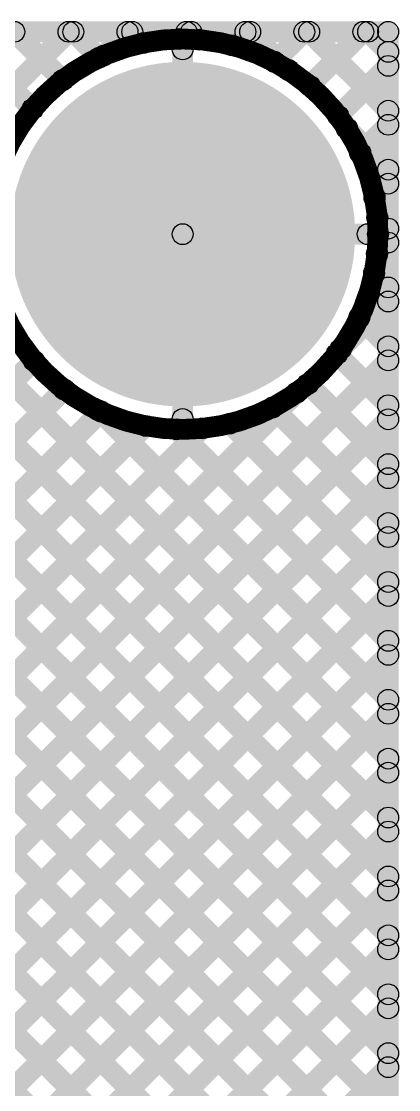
# Model space of a CAD drawing. Header units: millimetres. Extents: x -0.19 to 0.89, y -0.11 to 1.68.
# Drawn here: x 0.71 to 0.891, y 1.164 to 1.677 of the extents above; entities that cross this region are included whole.
import ezdxf

# ---------------------------------------------------------------- set-up
doc = ezdxf.new("R2010")
doc.units = ezdxf.units.MM
doc.header["$MEASUREMENT"] = 0
for name, color, linetype in [('BottomLayer', 5, 'Continuous'), ('BottomSolder', 6, 'Continuous'), ('PadHoleLayer', 156, 'Continuous'), ('TopLayer', 1, 'Continuous'), ('TopSolder', 216, 'Continuous')]:
    doc.layers.add(name, color=color, linetype=linetype)

msp = doc.modelspace()

# ---------------------------------------------------------------- hatches: boundary and pattern name
at = {"layer": 'BottomLayer'}
for points in [[(-0.096, 1.667), (-0.096, 1.677), (0.886, 1.677), (0.886, 1.667)], [(0.38669, 1.31895), (0.37961, 1.32602), (0.72913, 1.67554), (0.7362, 1.66846)], [(0.392, 1.66846), (0.39907, 1.67554), (0.88954, 1.18507), (0.88246, 1.178)], [(0.42029, 1.66846), (0.42736, 1.67554), (0.88954, 1.21336), (0.88246, 1.20629)], [(0.44857, 1.66846), (0.45564, 1.67554), (0.88954, 1.24164), (0.88246, 1.23457)], [(0.47685, 1.66846), (0.48393, 1.67554), (0.88954, 1.26993), (0.88246, 1.26285)], [(0.50514, 1.66846), (0.51221, 1.67554), (0.88954, 1.29821), (0.88246, 1.29114)], [(0.53342, 1.66846), (0.54049, 1.67554), (0.88954, 1.32649), (0.88246, 1.31942)], [(0.67484, 1.66846), (0.68192, 1.67554), (0.719, 1.63845), (0.71193, 1.63138)], [(0.70313, 1.66846), (0.7102, 1.67554), (0.7334, 1.65234), (0.72632, 1.64527)], [(0.73141, 1.66846), (0.73848, 1.67554), (0.75091, 1.66311), (0.74384, 1.65603)], [(0.75301, 1.65699), (0.74594, 1.66406), (0.75741, 1.67554), (0.76448, 1.66846)], [(0.7597, 1.66846), (0.76677, 1.67554), (0.77213, 1.67017), (0.76506, 1.6631)], [(0.7893, 1.66499), (0.78222, 1.67206), (0.7857, 1.67554), (0.79277, 1.66846)], [(0.78798, 1.66846), (0.79505, 1.67554), (0.79884, 1.67174), (0.79177, 1.66467)], [(0.81457, 1.66198), (0.8075, 1.66905), (0.81398, 1.67554), (0.82105, 1.66846)], [(0.81627, 1.66846), (0.82334, 1.67554), (0.84178, 1.65709), (0.83471, 1.65002)], [(0.83492, 1.65405), (0.82785, 1.66112), (0.84226, 1.67554), (0.84934, 1.66846)], [(0.84455, 1.66846), (0.85162, 1.67554), (0.88954, 1.63762), (0.88246, 1.63055)], [(0.85176, 1.6426), (0.84468, 1.64967), (0.87055, 1.67554), (0.87762, 1.66846)], [(0.87284, 1.66846), (0.87991, 1.67554), (0.88954, 1.66591), (0.88246, 1.65884)], [(0.891, -0.099), (0.881, -0.099), (0.881, 1.672), (0.891, 1.672)], [(0.7924, 1.5748), (0.7824, 1.5748), (0.7824, 1.66354), (0.7924, 1.66354)], [(0.86551, 1.62807), (0.85844, 1.63514), (0.88246, 1.65917), (0.88954, 1.6521)], [(0.86262, 1.62211), (0.86969, 1.62918), (0.88954, 1.60934), (0.88246, 1.60227)], [(0.87612, 1.6104), (0.86905, 1.61747), (0.88246, 1.63088), (0.88954, 1.62381)], [(0.43861, 1.59357), (0.44569, 1.60064), (0.88954, 1.15679), (0.88246, 1.14972)], [(0.88299, 1.58898), (0.87592, 1.59605), (0.88246, 1.6026), (0.88954, 1.59553)], [(0.87727, 1.57917), (0.88434, 1.58625), (0.88954, 1.58105), (0.88246, 1.57398)], [(0.69866, 1.5698), (0.69866, 1.5798), (0.7874, 1.5798), (0.7874, 1.5698)], [(0.7874, 1.5698), (0.7874, 1.5798), (0.87614, 1.5798), (0.87614, 1.5698)], [(0.43861, 1.56528), (0.44569, 1.57235), (0.88954, 1.1285), (0.88246, 1.12143)], [(0.7924, 1.48606), (0.7824, 1.48606), (0.7824, 1.5748), (0.7924, 1.5748)], [(0.88421, 1.56192), (0.87714, 1.56899), (0.88246, 1.57431), (0.88954, 1.56724)], [(0.8757, 1.55246), (0.88277, 1.55953), (0.88954, 1.55277), (0.88246, 1.5457)], [(0.43685, 1.53877), (0.44392, 1.54584), (0.88954, 1.10022), (0.88246, 1.09315)], [(0.86685, 1.51628), (0.85978, 1.52335), (0.88246, 1.54603), (0.88954, 1.53896)], [(0.86863, 1.53125), (0.8757, 1.53832), (0.88954, 1.52448), (0.88246, 1.51741)], [(0.43279, 1.51454), (0.43987, 1.52161), (0.88954, 1.07194), (0.88246, 1.06486)], [(0.85787, 1.51373), (0.86494, 1.5208), (0.88954, 1.4962), (0.88246, 1.48913)], [(0.37961, 1.51115), (0.38669, 1.51822), (0.88954, 1.01537), (0.88246, 1.0083)], [(0.38669, 1.00782), (0.37961, 1.0149), (0.88246, 1.51775), (0.88954, 1.51067)], [(0.38669, 1.17753), (0.37961, 1.1846), (0.71253, 1.51752), (0.7196, 1.51045)], [(0.38669, 1.14925), (0.37961, 1.15632), (0.72706, 1.50377), (0.73414, 1.4967)], [(0.41803, 1.50101), (0.4251, 1.50809), (0.88954, 1.04365), (0.88246, 1.03658)], [(0.84397, 1.49934), (0.85105, 1.50641), (0.88954, 1.46792), (0.88246, 1.46084)], [(0.38669, 1.03611), (0.37961, 1.04318), (0.83886, 1.50242), (0.84593, 1.49535)], [(0.38669, 1.12096), (0.37961, 1.12803), (0.74474, 1.49316), (0.75181, 1.48608)], [(0.74352, 1.48666), (0.75059, 1.49373), (0.88954, 1.35478), (0.88246, 1.34771)], [(0.82699, 1.48804), (0.83406, 1.49511), (0.88954, 1.43963), (0.88246, 1.43256)], [(0.37961, 1.48286), (0.38669, 1.48993), (0.88954, 0.98708), (0.88246, 0.98001)], [(0.38669, 0.97954), (0.37961, 0.98661), (0.88246, 1.48946), (0.88954, 1.48239)], [(0.38669, 1.09268), (0.37961, 1.09975), (0.76615, 1.48629), (0.77322, 1.47922)], [(0.38669, 1.06439), (0.37961, 1.07146), (0.79322, 1.48507), (0.80029, 1.47799)], [(0.78088, 1.47757), (0.78795, 1.48465), (0.88954, 1.38306), (0.88246, 1.37599)], [(0.80645, 1.48029), (0.81352, 1.48736), (0.88954, 1.41135), (0.88246, 1.40428)], [(0.38669, 0.95126), (0.37961, 0.95833), (0.88246, 1.46118), (0.88954, 1.45411)], [(0.38669, 0.92297), (0.37961, 0.93004), (0.88246, 1.43289), (0.88954, 1.42582)], [(0.38669, 0.89469), (0.37961, 0.90176), (0.88246, 1.40461), (0.88954, 1.39754)], [(0.38669, 0.8664), (0.37961, 0.87347), (0.88246, 1.37632), (0.88954, 1.36925)], [(0.38669, 0.83812), (0.37961, 0.84519), (0.88246, 1.34804), (0.88954, 1.34097)], [(0.39322, 0.81637), (0.38615, 0.82344), (0.88246, 1.31976), (0.88954, 1.31268)], [(0.4215, 0.81637), (0.41443, 0.82344), (0.88246, 1.29147), (0.88954, 1.2844)], [(0.44569, 0.81227), (0.43861, 0.81934), (0.88246, 1.26319), (0.88954, 1.25612)], [(0.44569, 0.78398), (0.43861, 0.79105), (0.88246, 1.2349), (0.88954, 1.22783)], [(0.44569, 0.7557), (0.43861, 0.76277), (0.88246, 1.20662), (0.88954, 1.19955)], [(0.38669, 0.66841), (0.37961, 0.67548), (0.88246, 1.17833), (0.88954, 1.17126)]]:
    msp.add_hatch(color=5, dxfattribs=at).paths.add_polyline_path(points)
h = msp.add_hatch(color=5, dxfattribs=at)
edge = h.paths.add_edge_path()
edge.add_arc((0.70666, 1.672), 0.005, 0, 360)
h = msp.add_hatch(color=5, dxfattribs=at)
edge = h.paths.add_edge_path()
edge.add_arc((0.73266, 1.672), 0.005, 0, 360)
h = msp.add_hatch(color=5, dxfattribs=at)
edge = h.paths.add_edge_path()
edge.add_arc((0.73495, 1.672), 0.005, 0, 360)
h = msp.add_hatch(color=5, dxfattribs=at)
edge = h.paths.add_edge_path()
edge.add_arc((0.76095, 1.672), 0.005, 0, 360)
h = msp.add_hatch(color=5, dxfattribs=at)
edge = h.paths.add_edge_path()
edge.add_arc((0.76323, 1.672), 0.005, 0, 360)
h = msp.add_hatch(color=5, dxfattribs=at)
edge = h.paths.add_edge_path()
edge.add_arc((0.78576, 1.66853), 0.005, 0, 360)
h = msp.add_hatch(color=5, dxfattribs=at)
edge = h.paths.add_edge_path()
edge.add_arc((0.78923, 1.672), 0.005, 0, 360)
h = msp.add_hatch(color=5, dxfattribs=at)
edge = h.paths.add_edge_path()
edge.add_arc((0.79152, 1.672), 0.005, 0, 360)
h = msp.add_hatch(color=5, dxfattribs=at)
edge = h.paths.add_edge_path()
edge.add_arc((0.79531, 1.66821), 0.005, 0, 360)
h = msp.add_hatch(color=5, dxfattribs=at)
edge = h.paths.add_edge_path()
edge.add_arc((0.81752, 1.672), 0.005, 0, 360)
h = msp.add_hatch(color=5, dxfattribs=at)
edge = h.paths.add_edge_path()
edge.add_arc((0.8198, 1.672), 0.005, 0, 360)
h = msp.add_hatch(color=5, dxfattribs=at)
edge = h.paths.add_edge_path()
edge.add_arc((0.8458, 1.672), 0.005, 0, 360)
h = msp.add_hatch(color=5, dxfattribs=at)
edge = h.paths.add_edge_path()
edge.add_arc((0.84809, 1.672), 0.005, 0, 360)
h = msp.add_hatch(color=5, dxfattribs=at)
edge = h.paths.add_edge_path()
edge.add_arc((0.87408, 1.672), 0.005, 0, 360)
h = msp.add_hatch(color=5, dxfattribs=at)
edge = h.paths.add_edge_path()
edge.add_arc((0.87637, 1.672), 0.005, 0, 360)
h = msp.add_hatch(color=5, dxfattribs=at)
edge = h.paths.add_edge_path()
edge.add_arc((0.886, 1.672), 0.005, 0, 360)
h = msp.add_hatch(color=5, dxfattribs=at)
edge = h.paths.add_edge_path()
edge.add_arc((0.886, 1.672), 0.005, 0, 360)
h = msp.add_hatch(color=5, dxfattribs=at)
edge = h.paths.add_edge_path()
edge.add_arc((0.7686, 1.66664), 0.005, 0, 360)
h = msp.add_hatch(color=5, dxfattribs=at)
edge = h.paths.add_edge_path()
edge.add_arc((0.7874, 1.66354), 0.005, 0, 360)
h = msp.add_hatch(color=5, dxfattribs=at)
edge = h.paths.add_edge_path()
edge.add_arc((0.81103, 1.66552), 0.005, 0, 360)
h = msp.add_hatch(color=5, dxfattribs=at)
edge = h.paths.add_edge_path()
edge.add_arc((0.886, 1.66237), 0.005, 0, 360)
h = msp.add_hatch(color=5, dxfattribs=at)
edge = h.paths.add_edge_path()
edge.add_arc((0.74738, 1.65957), 0.005, 0, 360)
h = msp.add_hatch(color=5, dxfattribs=at)
edge = h.paths.add_edge_path()
edge.add_arc((0.74948, 1.66053), 0.005, 0, 360)
h = msp.add_hatch(color=5, dxfattribs=at)
edge = h.paths.add_edge_path()
edge.add_arc((0.83138, 1.65758), 0.005, 0, 360)
h = msp.add_hatch(color=5, dxfattribs=at)
edge = h.paths.add_edge_path()
edge.add_arc((0.83825, 1.65356), 0.005, 0, 360)
h = msp.add_hatch(color=5, dxfattribs=at)
edge = h.paths.add_edge_path()
edge.add_arc((0.886, 1.65563), 0.005, 0, 360)
h = msp.add_hatch(color=5, dxfattribs=at)
edge = h.paths.add_edge_path()
edge.add_arc((0.7874, 1.5748), 0.07874, 0, 360)
h = msp.add_hatch(color=5, dxfattribs=at)
edge = h.paths.add_edge_path()
edge.add_arc((0.72986, 1.6488), 0.005, 0, 360)
h = msp.add_hatch(color=5, dxfattribs=at)
edge = h.paths.add_edge_path()
edge.add_arc((0.84822, 1.64614), 0.005, 0, 360)
h = msp.add_hatch(color=5, dxfattribs=at)
edge = h.paths.add_edge_path()
edge.add_arc((0.71547, 1.63491), 0.005, 0, 360)
h = msp.add_hatch(color=5, dxfattribs=at)
edge = h.paths.add_edge_path()
edge.add_arc((0.86197, 1.6316), 0.005, 0, 360)
h = msp.add_hatch(color=5, dxfattribs=at)
edge = h.paths.add_edge_path()
edge.add_arc((0.886, 1.63409), 0.005, 0, 360)
h = msp.add_hatch(color=5, dxfattribs=at)
edge = h.paths.add_edge_path()
edge.add_arc((0.886, 1.62735), 0.005, 0, 360)
h = msp.add_hatch(color=5, dxfattribs=at)
edge = h.paths.add_edge_path()
edge.add_arc((0.86616, 1.62565), 0.005, 0, 360)
h = msp.add_hatch(color=5, dxfattribs=at)
edge = h.paths.add_edge_path()
edge.add_arc((0.87258, 1.61393), 0.005, 0, 360)
h = msp.add_hatch(color=5, dxfattribs=at)
edge = h.paths.add_edge_path()
edge.add_arc((0.886, 1.6058), 0.005, 0, 360)
h = msp.add_hatch(color=5, dxfattribs=at)
edge = h.paths.add_edge_path()
edge.add_arc((0.886, 1.59906), 0.005, 0, 360)
h = msp.add_hatch(color=5, dxfattribs=at)
edge = h.paths.add_edge_path()
edge.add_arc((0.87945, 1.59252), 0.005, 0, 360)
h = msp.add_hatch(color=5, dxfattribs=at)
edge = h.paths.add_edge_path()
edge.add_arc((0.88081, 1.58271), 0.005, 0, 360)
h = msp.add_hatch(color=5, dxfattribs=at)
edge = h.paths.add_edge_path()
edge.add_arc((0.886, 1.57752), 0.005, 0, 360)
h = msp.add_hatch(color=5, dxfattribs=at)
edge = h.paths.add_edge_path()
edge.add_arc((0.7874, 1.5748), 0.005, 0, 360)
h = msp.add_hatch(color=5, dxfattribs=at)
edge = h.paths.add_edge_path()
edge.add_arc((0.7874, 1.5748), 0.005, 0, 360)
h = msp.add_hatch(color=5, dxfattribs=at)
edge = h.paths.add_edge_path()
edge.add_arc((0.7874, 1.5748), 0.005, 0, 360)
h = msp.add_hatch(color=5, dxfattribs=at)
edge = h.paths.add_edge_path()
edge.add_arc((0.7874, 1.5748), 0.005, 0, 360)
h = msp.add_hatch(color=5, dxfattribs=at)
edge = h.paths.add_edge_path()
edge.add_arc((0.87614, 1.5748), 0.005, 0, 360)
h = msp.add_hatch(color=5, dxfattribs=at)
edge = h.paths.add_edge_path()
edge.add_arc((0.88114, 1.5748), 0.005, 0, 360)
h = msp.add_hatch(color=5, dxfattribs=at)
edge = h.paths.add_edge_path()
edge.add_arc((0.886, 1.57078), 0.005, 0, 360)
h = msp.add_hatch(color=5, dxfattribs=at)
edge = h.paths.add_edge_path()
edge.add_arc((0.88067, 1.56545), 0.005, 0, 360)
h = msp.add_hatch(color=5, dxfattribs=at)
edge = h.paths.add_edge_path()
edge.add_arc((0.87924, 1.556), 0.005, 0, 360)
h = msp.add_hatch(color=5, dxfattribs=at)
edge = h.paths.add_edge_path()
edge.add_arc((0.886, 1.54923), 0.005, 0, 360)
h = msp.add_hatch(color=5, dxfattribs=at)
edge = h.paths.add_edge_path()
edge.add_arc((0.886, 1.54249), 0.005, 0, 360)
h = msp.add_hatch(color=5, dxfattribs=at)
edge = h.paths.add_edge_path()
edge.add_arc((0.87217, 1.53478), 0.005, 0, 360)
h = msp.add_hatch(color=5, dxfattribs=at)
edge = h.paths.add_edge_path()
edge.add_arc((0.86332, 1.51981), 0.005, 0, 360)
h = msp.add_hatch(color=5, dxfattribs=at)
edge = h.paths.add_edge_path()
edge.add_arc((0.886, 1.52095), 0.005, 0, 360)
h = msp.add_hatch(color=5, dxfattribs=at)
edge = h.paths.add_edge_path()
edge.add_arc((0.71607, 1.51398), 0.005, 0, 360)
h = msp.add_hatch(color=5, dxfattribs=at)
edge = h.paths.add_edge_path()
edge.add_arc((0.8614, 1.51726), 0.005, 0, 360)
h = msp.add_hatch(color=5, dxfattribs=at)
edge = h.paths.add_edge_path()
edge.add_arc((0.886, 1.51421), 0.005, 0, 360)
h = msp.add_hatch(color=5, dxfattribs=at)
edge = h.paths.add_edge_path()
edge.add_arc((0.7306, 1.50023), 0.005, 0, 360)
h = msp.add_hatch(color=5, dxfattribs=at)
edge = h.paths.add_edge_path()
edge.add_arc((0.84239, 1.49889), 0.005, 0, 360)
h = msp.add_hatch(color=5, dxfattribs=at)
edge = h.paths.add_edge_path()
edge.add_arc((0.84751, 1.50287), 0.005, 0, 360)
h = msp.add_hatch(color=5, dxfattribs=at)
edge = h.paths.add_edge_path()
edge.add_arc((0.74705, 1.49019), 0.005, 0, 360)
h = msp.add_hatch(color=5, dxfattribs=at)
edge = h.paths.add_edge_path()
edge.add_arc((0.74827, 1.48962), 0.005, 0, 360)
h = msp.add_hatch(color=5, dxfattribs=at)
edge = h.paths.add_edge_path()
edge.add_arc((0.83053, 1.49157), 0.005, 0, 360)
h = msp.add_hatch(color=5, dxfattribs=at)
edge = h.paths.add_edge_path()
edge.add_arc((0.886, 1.49266), 0.005, 0, 360)
h = msp.add_hatch(color=5, dxfattribs=at)
edge = h.paths.add_edge_path()
edge.add_arc((0.76969, 1.48275), 0.005, 0, 360)
h = msp.add_hatch(color=5, dxfattribs=at)
edge = h.paths.add_edge_path()
edge.add_arc((0.7874, 1.48606), 0.005, 0, 360)
h = msp.add_hatch(color=5, dxfattribs=at)
edge = h.paths.add_edge_path()
edge.add_arc((0.80999, 1.48382), 0.005, 0, 360)
h = msp.add_hatch(color=5, dxfattribs=at)
edge = h.paths.add_edge_path()
edge.add_arc((0.886, 1.48593), 0.005, 0, 360)
h = msp.add_hatch(color=5, dxfattribs=at)
edge = h.paths.add_edge_path()
edge.add_arc((0.78442, 1.48111), 0.005, 0, 360)
h = msp.add_hatch(color=5, dxfattribs=at)
edge = h.paths.add_edge_path()
edge.add_arc((0.79675, 1.48153), 0.005, 0, 360)
h = msp.add_hatch(color=5, dxfattribs=at)
edge = h.paths.add_edge_path()
edge.add_arc((0.886, 1.46438), 0.005, 0, 360)
h = msp.add_hatch(color=5, dxfattribs=at)
edge = h.paths.add_edge_path()
edge.add_arc((0.886, 1.45764), 0.005, 0, 360)
h = msp.add_hatch(color=5, dxfattribs=at)
edge = h.paths.add_edge_path()
edge.add_arc((0.886, 1.4361), 0.005, 0, 360)
h = msp.add_hatch(color=5, dxfattribs=at)
edge = h.paths.add_edge_path()
edge.add_arc((0.886, 1.42936), 0.005, 0, 360)
h = msp.add_hatch(color=5, dxfattribs=at)
edge = h.paths.add_edge_path()
edge.add_arc((0.886, 1.40781), 0.005, 0, 360)
h = msp.add_hatch(color=5, dxfattribs=at)
edge = h.paths.add_edge_path()
edge.add_arc((0.886, 1.40107), 0.005, 0, 360)
h = msp.add_hatch(color=5, dxfattribs=at)
edge = h.paths.add_edge_path()
edge.add_arc((0.886, 1.37953), 0.005, 0, 360)
h = msp.add_hatch(color=5, dxfattribs=at)
edge = h.paths.add_edge_path()
edge.add_arc((0.886, 1.37279), 0.005, 0, 360)
h = msp.add_hatch(color=5, dxfattribs=at)
edge = h.paths.add_edge_path()
edge.add_arc((0.886, 1.35124), 0.005, 0, 360)
h = msp.add_hatch(color=5, dxfattribs=at)
edge = h.paths.add_edge_path()
edge.add_arc((0.886, 1.3445), 0.005, 0, 360)
h = msp.add_hatch(color=5, dxfattribs=at)
edge = h.paths.add_edge_path()
edge.add_arc((0.886, 1.32296), 0.005, 0, 360)
h = msp.add_hatch(color=5, dxfattribs=at)
edge = h.paths.add_edge_path()
edge.add_arc((0.886, 1.31622), 0.005, 0, 360)
h = msp.add_hatch(color=5, dxfattribs=at)
edge = h.paths.add_edge_path()
edge.add_arc((0.886, 1.29467), 0.005, 0, 360)
h = msp.add_hatch(color=5, dxfattribs=at)
edge = h.paths.add_edge_path()
edge.add_arc((0.886, 1.28794), 0.005, 0, 360)
h = msp.add_hatch(color=5, dxfattribs=at)
edge = h.paths.add_edge_path()
edge.add_arc((0.886, 1.26639), 0.005, 0, 360)
h = msp.add_hatch(color=5, dxfattribs=at)
edge = h.paths.add_edge_path()
edge.add_arc((0.886, 1.25965), 0.005, 0, 360)
h = msp.add_hatch(color=5, dxfattribs=at)
edge = h.paths.add_edge_path()
edge.add_arc((0.886, 1.23811), 0.005, 0, 360)
h = msp.add_hatch(color=5, dxfattribs=at)
edge = h.paths.add_edge_path()
edge.add_arc((0.886, 1.23137), 0.005, 0, 360)
h = msp.add_hatch(color=5, dxfattribs=at)
edge = h.paths.add_edge_path()
edge.add_arc((0.886, 1.20982), 0.005, 0, 360)
h = msp.add_hatch(color=5, dxfattribs=at)
edge = h.paths.add_edge_path()
edge.add_arc((0.886, 1.20308), 0.005, 0, 360)
h = msp.add_hatch(color=5, dxfattribs=at)
edge = h.paths.add_edge_path()
edge.add_arc((0.886, 1.18154), 0.005, 0, 360)
h = msp.add_hatch(color=5, dxfattribs=at)
edge = h.paths.add_edge_path()
edge.add_arc((0.886, 1.1748), 0.005, 0, 360)
at = {"layer": 'BottomSolder'}
h = msp.add_hatch(color=6, dxfattribs=at)
edge = h.paths.add_edge_path()
edge.add_arc((0.7874, 1.5748), 0.08274, 0, 360)
at = {"layer": 'PadHoleLayer'}
h = msp.add_hatch(color=156, dxfattribs=at)
edge = h.paths.add_edge_path()
edge.add_arc((0.7874, 1.5748), 0.04921, 0, 360)
at = {"layer": 'TopLayer'}
for points in [[(-0.096, 1.667), (-0.096, 1.677), (0.886, 1.677), (0.886, 1.667)], [(0.392, 1.66846), (0.39907, 1.67554), (0.88954, 1.18507), (0.88246, 1.178)], [(0.40479, 1.33705), (0.39772, 1.34413), (0.72913, 1.67554), (0.7362, 1.66846)], [(0.42029, 1.66846), (0.42736, 1.67554), (0.88954, 1.21336), (0.88246, 1.20629)], [(0.44857, 1.66846), (0.45564, 1.67554), (0.88954, 1.24164), (0.88246, 1.23457)], [(0.47685, 1.66846), (0.48393, 1.67554), (0.88954, 1.26993), (0.88246, 1.26285)], [(0.50514, 1.66846), (0.51221, 1.67554), (0.88954, 1.29821), (0.88246, 1.29114)], [(0.53342, 1.66846), (0.54049, 1.67554), (0.88954, 1.32649), (0.88246, 1.31942)], [(0.67484, 1.66846), (0.68192, 1.67554), (0.719, 1.63845), (0.71193, 1.63138)], [(0.70313, 1.66846), (0.7102, 1.67554), (0.7334, 1.65234), (0.72632, 1.64527)], [(0.73141, 1.66846), (0.73848, 1.67554), (0.75091, 1.66311), (0.74384, 1.65603)], [(0.75301, 1.65699), (0.74594, 1.66406), (0.75741, 1.67554), (0.76448, 1.66846)], [(0.7597, 1.66846), (0.76677, 1.67554), (0.77213, 1.67017), (0.76506, 1.6631)], [(0.7893, 1.66499), (0.78222, 1.67206), (0.7857, 1.67554), (0.79277, 1.66846)], [(0.78798, 1.66846), (0.79505, 1.67554), (0.79884, 1.67174), (0.79177, 1.66467)], [(0.81457, 1.66198), (0.8075, 1.66905), (0.81398, 1.67554), (0.82105, 1.66846)], [(0.81627, 1.66846), (0.82334, 1.67554), (0.84178, 1.65709), (0.83471, 1.65002)], [(0.83492, 1.65405), (0.82785, 1.66112), (0.84226, 1.67554), (0.84934, 1.66846)], [(0.84455, 1.66846), (0.85162, 1.67554), (0.88954, 1.63762), (0.88246, 1.63055)], [(0.85176, 1.6426), (0.84468, 1.64967), (0.87055, 1.67554), (0.87762, 1.66846)], [(0.87284, 1.66846), (0.87991, 1.67554), (0.88954, 1.66591), (0.88246, 1.65884)], [(0.891, -0.099), (0.881, -0.099), (0.881, 1.672), (0.891, 1.672)], [(0.7924, 1.5748), (0.7824, 1.5748), (0.7824, 1.66354), (0.7924, 1.66354)], [(0.86551, 1.62807), (0.85844, 1.63514), (0.88246, 1.65917), (0.88954, 1.6521)], [(0.86262, 1.62211), (0.86969, 1.62918), (0.88954, 1.60934), (0.88246, 1.60227)], [(0.87612, 1.6104), (0.86905, 1.61747), (0.88246, 1.63088), (0.88954, 1.62381)], [(0.43351, 1.59867), (0.44058, 1.60575), (0.88954, 1.15679), (0.88246, 1.14972)], [(0.88299, 1.58898), (0.87592, 1.59605), (0.88246, 1.6026), (0.88954, 1.59553)], [(0.87727, 1.57917), (0.88434, 1.58625), (0.88954, 1.58105), (0.88246, 1.57398)], [(0.43351, 1.57039), (0.44058, 1.57746), (0.88954, 1.1285), (0.88246, 1.12143)], [(0.69866, 1.5698), (0.69866, 1.5798), (0.7874, 1.5798), (0.7874, 1.5698)], [(0.7874, 1.5698), (0.7874, 1.5798), (0.87614, 1.5798), (0.87614, 1.5698)], [(0.7924, 1.48606), (0.7824, 1.48606), (0.7824, 1.5748), (0.7924, 1.5748)], [(0.88421, 1.56192), (0.87714, 1.56899), (0.88246, 1.57431), (0.88954, 1.56724)], [(0.8757, 1.55246), (0.88277, 1.55953), (0.88954, 1.55277), (0.88246, 1.5457)], [(0.43313, 1.54249), (0.4402, 1.54956), (0.88954, 1.10022), (0.88246, 1.09315)], [(0.86685, 1.51628), (0.85978, 1.52335), (0.88246, 1.54603), (0.88954, 1.53896)], [(0.86863, 1.53125), (0.8757, 1.53832), (0.88954, 1.52448), (0.88246, 1.51741)], [(0.43279, 1.51454), (0.43987, 1.52161), (0.88954, 1.07194), (0.88246, 1.06486)], [(0.85787, 1.51373), (0.86494, 1.5208), (0.88954, 1.4962), (0.88246, 1.48913)], [(0.40479, 1.02593), (0.39772, 1.033), (0.88246, 1.51775), (0.88954, 1.51067)], [(0.40479, 1.19563), (0.39772, 1.2027), (0.71253, 1.51752), (0.7196, 1.51045)], [(0.40479, 1.16735), (0.39772, 1.17442), (0.72706, 1.50377), (0.73414, 1.4967)], [(0.41803, 1.50101), (0.4251, 1.50809), (0.88954, 1.04365), (0.88246, 1.03658)], [(0.84397, 1.49934), (0.85105, 1.50641), (0.88954, 1.46792), (0.88246, 1.46084)], [(0.40479, 1.05421), (0.39772, 1.06128), (0.83886, 1.50242), (0.84593, 1.49535)], [(0.39772, 1.49304), (0.40479, 1.50012), (0.88954, 1.01537), (0.88246, 1.0083)], [(0.40479, 1.13906), (0.39772, 1.14614), (0.74474, 1.49316), (0.75181, 1.48608)], [(0.74352, 1.48666), (0.75059, 1.49373), (0.88954, 1.35478), (0.88246, 1.34771)], [(0.82699, 1.48804), (0.83406, 1.49511), (0.88954, 1.43963), (0.88246, 1.43256)], [(0.40479, 0.99764), (0.39772, 1.00471), (0.88246, 1.48946), (0.88954, 1.48239)], [(0.40479, 1.11078), (0.39772, 1.11785), (0.76615, 1.48629), (0.77322, 1.47922)], [(0.40479, 1.0825), (0.39772, 1.08957), (0.79322, 1.48507), (0.80029, 1.47799)], [(0.78088, 1.47757), (0.78795, 1.48465), (0.88954, 1.38306), (0.88246, 1.37599)], [(0.80645, 1.48029), (0.81352, 1.48736), (0.88954, 1.41135), (0.88246, 1.40428)], [(0.39772, 1.46476), (0.40479, 1.47183), (0.88954, 0.98708), (0.88246, 0.98001)], [(0.40479, 0.96936), (0.39772, 0.97643), (0.88246, 1.46118), (0.88954, 1.45411)], [(0.40479, 0.94107), (0.39772, 0.94815), (0.88246, 1.43289), (0.88954, 1.42582)], [(0.40479, 0.91279), (0.39772, 0.91986), (0.88246, 1.40461), (0.88954, 1.39754)], [(0.40479, 0.88451), (0.39772, 0.89158), (0.88246, 1.37632), (0.88954, 1.36925)], [(0.40479, 0.85622), (0.39772, 0.86329), (0.88246, 1.34804), (0.88954, 1.34097)], [(0.40479, 0.82794), (0.39772, 0.83501), (0.88246, 1.31976), (0.88954, 1.31268)], [(0.41778, 0.81265), (0.41071, 0.81972), (0.88246, 1.29147), (0.88954, 1.2844)], [(0.44058, 0.80716), (0.43351, 0.81423), (0.88246, 1.26319), (0.88954, 1.25612)], [(0.44058, 0.77887), (0.43351, 0.78595), (0.88246, 1.2349), (0.88954, 1.22783)], [(0.44004, 0.75005), (0.43296, 0.75712), (0.88246, 1.20662), (0.88954, 1.19955)], [(0.40479, 0.68652), (0.39772, 0.69359), (0.88246, 1.17833), (0.88954, 1.17126)]]:
    msp.add_hatch(color=1, dxfattribs=at).paths.add_polyline_path(points)
h = msp.add_hatch(color=1, dxfattribs=at)
edge = h.paths.add_edge_path()
edge.add_arc((0.70666, 1.672), 0.005, 0, 360)
h = msp.add_hatch(color=1, dxfattribs=at)
edge = h.paths.add_edge_path()
edge.add_arc((0.73266, 1.672), 0.005, 0, 360)
h = msp.add_hatch(color=1, dxfattribs=at)
edge = h.paths.add_edge_path()
edge.add_arc((0.73495, 1.672), 0.005, 0, 360)
h = msp.add_hatch(color=1, dxfattribs=at)
edge = h.paths.add_edge_path()
edge.add_arc((0.76095, 1.672), 0.005, 0, 360)
h = msp.add_hatch(color=1, dxfattribs=at)
edge = h.paths.add_edge_path()
edge.add_arc((0.76323, 1.672), 0.005, 0, 360)
h = msp.add_hatch(color=1, dxfattribs=at)
edge = h.paths.add_edge_path()
edge.add_arc((0.78576, 1.66853), 0.005, 0, 360)
h = msp.add_hatch(color=1, dxfattribs=at)
edge = h.paths.add_edge_path()
edge.add_arc((0.78923, 1.672), 0.005, 0, 360)
h = msp.add_hatch(color=1, dxfattribs=at)
edge = h.paths.add_edge_path()
edge.add_arc((0.79152, 1.672), 0.005, 0, 360)
h = msp.add_hatch(color=1, dxfattribs=at)
edge = h.paths.add_edge_path()
edge.add_arc((0.79531, 1.66821), 0.005, 0, 360)
h = msp.add_hatch(color=1, dxfattribs=at)
edge = h.paths.add_edge_path()
edge.add_arc((0.81752, 1.672), 0.005, 0, 360)
h = msp.add_hatch(color=1, dxfattribs=at)
edge = h.paths.add_edge_path()
edge.add_arc((0.8198, 1.672), 0.005, 0, 360)
h = msp.add_hatch(color=1, dxfattribs=at)
edge = h.paths.add_edge_path()
edge.add_arc((0.8458, 1.672), 0.005, 0, 360)
h = msp.add_hatch(color=1, dxfattribs=at)
edge = h.paths.add_edge_path()
edge.add_arc((0.84809, 1.672), 0.005, 0, 360)
h = msp.add_hatch(color=1, dxfattribs=at)
edge = h.paths.add_edge_path()
edge.add_arc((0.87408, 1.672), 0.005, 0, 360)
h = msp.add_hatch(color=1, dxfattribs=at)
edge = h.paths.add_edge_path()
edge.add_arc((0.87637, 1.672), 0.005, 0, 360)
h = msp.add_hatch(color=1, dxfattribs=at)
edge = h.paths.add_edge_path()
edge.add_arc((0.886, 1.672), 0.005, 0, 360)
h = msp.add_hatch(color=1, dxfattribs=at)
edge = h.paths.add_edge_path()
edge.add_arc((0.886, 1.672), 0.005, 0, 360)
h = msp.add_hatch(color=1, dxfattribs=at)
edge = h.paths.add_edge_path()
edge.add_arc((0.7686, 1.66664), 0.005, 0, 360)
h = msp.add_hatch(color=1, dxfattribs=at)
edge = h.paths.add_edge_path()
edge.add_arc((0.7874, 1.66354), 0.005, 0, 360)
h = msp.add_hatch(color=1, dxfattribs=at)
edge = h.paths.add_edge_path()
edge.add_arc((0.81103, 1.66552), 0.005, 0, 360)
h = msp.add_hatch(color=1, dxfattribs=at)
edge = h.paths.add_edge_path()
edge.add_arc((0.886, 1.66237), 0.005, 0, 360)
h = msp.add_hatch(color=1, dxfattribs=at)
edge = h.paths.add_edge_path()
edge.add_arc((0.74738, 1.65957), 0.005, 0, 360)
h = msp.add_hatch(color=1, dxfattribs=at)
edge = h.paths.add_edge_path()
edge.add_arc((0.74948, 1.66053), 0.005, 0, 360)
h = msp.add_hatch(color=1, dxfattribs=at)
edge = h.paths.add_edge_path()
edge.add_arc((0.83138, 1.65758), 0.005, 0, 360)
h = msp.add_hatch(color=1, dxfattribs=at)
edge = h.paths.add_edge_path()
edge.add_arc((0.83825, 1.65356), 0.005, 0, 360)
h = msp.add_hatch(color=1, dxfattribs=at)
edge = h.paths.add_edge_path()
edge.add_arc((0.886, 1.65563), 0.005, 0, 360)
h = msp.add_hatch(color=1, dxfattribs=at)
edge = h.paths.add_edge_path()
edge.add_arc((0.7874, 1.5748), 0.07874, 0, 360)
h = msp.add_hatch(color=1, dxfattribs=at)
edge = h.paths.add_edge_path()
edge.add_arc((0.72986, 1.6488), 0.005, 0, 360)
h = msp.add_hatch(color=1, dxfattribs=at)
edge = h.paths.add_edge_path()
edge.add_arc((0.84822, 1.64614), 0.005, 0, 360)
h = msp.add_hatch(color=1, dxfattribs=at)
edge = h.paths.add_edge_path()
edge.add_arc((0.71547, 1.63491), 0.005, 0, 360)
h = msp.add_hatch(color=1, dxfattribs=at)
edge = h.paths.add_edge_path()
edge.add_arc((0.86197, 1.6316), 0.005, 0, 360)
h = msp.add_hatch(color=1, dxfattribs=at)
edge = h.paths.add_edge_path()
edge.add_arc((0.886, 1.63409), 0.005, 0, 360)
h = msp.add_hatch(color=1, dxfattribs=at)
edge = h.paths.add_edge_path()
edge.add_arc((0.886, 1.62735), 0.005, 0, 360)
h = msp.add_hatch(color=1, dxfattribs=at)
edge = h.paths.add_edge_path()
edge.add_arc((0.86616, 1.62565), 0.005, 0, 360)
h = msp.add_hatch(color=1, dxfattribs=at)
edge = h.paths.add_edge_path()
edge.add_arc((0.87258, 1.61393), 0.005, 0, 360)
h = msp.add_hatch(color=1, dxfattribs=at)
edge = h.paths.add_edge_path()
edge.add_arc((0.886, 1.6058), 0.005, 0, 360)
h = msp.add_hatch(color=1, dxfattribs=at)
edge = h.paths.add_edge_path()
edge.add_arc((0.886, 1.59906), 0.005, 0, 360)
h = msp.add_hatch(color=1, dxfattribs=at)
edge = h.paths.add_edge_path()
edge.add_arc((0.87945, 1.59252), 0.005, 0, 360)
h = msp.add_hatch(color=1, dxfattribs=at)
edge = h.paths.add_edge_path()
edge.add_arc((0.88081, 1.58271), 0.005, 0, 360)
h = msp.add_hatch(color=1, dxfattribs=at)
edge = h.paths.add_edge_path()
edge.add_arc((0.886, 1.57752), 0.005, 0, 360)
h = msp.add_hatch(color=1, dxfattribs=at)
edge = h.paths.add_edge_path()
edge.add_arc((0.7874, 1.5748), 0.005, 0, 360)
h = msp.add_hatch(color=1, dxfattribs=at)
edge = h.paths.add_edge_path()
edge.add_arc((0.7874, 1.5748), 0.005, 0, 360)
h = msp.add_hatch(color=1, dxfattribs=at)
edge = h.paths.add_edge_path()
edge.add_arc((0.7874, 1.5748), 0.005, 0, 360)
h = msp.add_hatch(color=1, dxfattribs=at)
edge = h.paths.add_edge_path()
edge.add_arc((0.7874, 1.5748), 0.005, 0, 360)
h = msp.add_hatch(color=1, dxfattribs=at)
edge = h.paths.add_edge_path()
edge.add_arc((0.87614, 1.5748), 0.005, 0, 360)
h = msp.add_hatch(color=1, dxfattribs=at)
edge = h.paths.add_edge_path()
edge.add_arc((0.88114, 1.5748), 0.005, 0, 360)
h = msp.add_hatch(color=1, dxfattribs=at)
edge = h.paths.add_edge_path()
edge.add_arc((0.886, 1.57078), 0.005, 0, 360)
h = msp.add_hatch(color=1, dxfattribs=at)
edge = h.paths.add_edge_path()
edge.add_arc((0.88067, 1.56545), 0.005, 0, 360)
h = msp.add_hatch(color=1, dxfattribs=at)
edge = h.paths.add_edge_path()
edge.add_arc((0.87924, 1.556), 0.005, 0, 360)
h = msp.add_hatch(color=1, dxfattribs=at)
edge = h.paths.add_edge_path()
edge.add_arc((0.886, 1.54923), 0.005, 0, 360)
h = msp.add_hatch(color=1, dxfattribs=at)
edge = h.paths.add_edge_path()
edge.add_arc((0.886, 1.54249), 0.005, 0, 360)
h = msp.add_hatch(color=1, dxfattribs=at)
edge = h.paths.add_edge_path()
edge.add_arc((0.87217, 1.53478), 0.005, 0, 360)
h = msp.add_hatch(color=1, dxfattribs=at)
edge = h.paths.add_edge_path()
edge.add_arc((0.86332, 1.51981), 0.005, 0, 360)
h = msp.add_hatch(color=1, dxfattribs=at)
edge = h.paths.add_edge_path()
edge.add_arc((0.886, 1.52095), 0.005, 0, 360)
h = msp.add_hatch(color=1, dxfattribs=at)
edge = h.paths.add_edge_path()
edge.add_arc((0.71607, 1.51398), 0.005, 0, 360)
h = msp.add_hatch(color=1, dxfattribs=at)
edge = h.paths.add_edge_path()
edge.add_arc((0.8614, 1.51726), 0.005, 0, 360)
h = msp.add_hatch(color=1, dxfattribs=at)
edge = h.paths.add_edge_path()
edge.add_arc((0.886, 1.51421), 0.005, 0, 360)
h = msp.add_hatch(color=1, dxfattribs=at)
edge = h.paths.add_edge_path()
edge.add_arc((0.7306, 1.50023), 0.005, 0, 360)
h = msp.add_hatch(color=1, dxfattribs=at)
edge = h.paths.add_edge_path()
edge.add_arc((0.84239, 1.49889), 0.005, 0, 360)
h = msp.add_hatch(color=1, dxfattribs=at)
edge = h.paths.add_edge_path()
edge.add_arc((0.84751, 1.50287), 0.005, 0, 360)
h = msp.add_hatch(color=1, dxfattribs=at)
edge = h.paths.add_edge_path()
edge.add_arc((0.74705, 1.49019), 0.005, 0, 360)
h = msp.add_hatch(color=1, dxfattribs=at)
edge = h.paths.add_edge_path()
edge.add_arc((0.74827, 1.48962), 0.005, 0, 360)
h = msp.add_hatch(color=1, dxfattribs=at)
edge = h.paths.add_edge_path()
edge.add_arc((0.83053, 1.49157), 0.005, 0, 360)
h = msp.add_hatch(color=1, dxfattribs=at)
edge = h.paths.add_edge_path()
edge.add_arc((0.886, 1.49266), 0.005, 0, 360)
h = msp.add_hatch(color=1, dxfattribs=at)
edge = h.paths.add_edge_path()
edge.add_arc((0.76969, 1.48275), 0.005, 0, 360)
h = msp.add_hatch(color=1, dxfattribs=at)
edge = h.paths.add_edge_path()
edge.add_arc((0.7874, 1.48606), 0.005, 0, 360)
h = msp.add_hatch(color=1, dxfattribs=at)
edge = h.paths.add_edge_path()
edge.add_arc((0.80999, 1.48382), 0.005, 0, 360)
h = msp.add_hatch(color=1, dxfattribs=at)
edge = h.paths.add_edge_path()
edge.add_arc((0.886, 1.48593), 0.005, 0, 360)
h = msp.add_hatch(color=1, dxfattribs=at)
edge = h.paths.add_edge_path()
edge.add_arc((0.78442, 1.48111), 0.005, 0, 360)
h = msp.add_hatch(color=1, dxfattribs=at)
edge = h.paths.add_edge_path()
edge.add_arc((0.79675, 1.48153), 0.005, 0, 360)
h = msp.add_hatch(color=1, dxfattribs=at)
edge = h.paths.add_edge_path()
edge.add_arc((0.886, 1.46438), 0.005, 0, 360)
h = msp.add_hatch(color=1, dxfattribs=at)
edge = h.paths.add_edge_path()
edge.add_arc((0.886, 1.45764), 0.005, 0, 360)
h = msp.add_hatch(color=1, dxfattribs=at)
edge = h.paths.add_edge_path()
edge.add_arc((0.886, 1.4361), 0.005, 0, 360)
h = msp.add_hatch(color=1, dxfattribs=at)
edge = h.paths.add_edge_path()
edge.add_arc((0.886, 1.42936), 0.005, 0, 360)
h = msp.add_hatch(color=1, dxfattribs=at)
edge = h.paths.add_edge_path()
edge.add_arc((0.886, 1.40781), 0.005, 0, 360)
h = msp.add_hatch(color=1, dxfattribs=at)
edge = h.paths.add_edge_path()
edge.add_arc((0.886, 1.40107), 0.005, 0, 360)
h = msp.add_hatch(color=1, dxfattribs=at)
edge = h.paths.add_edge_path()
edge.add_arc((0.886, 1.37953), 0.005, 0, 360)
h = msp.add_hatch(color=1, dxfattribs=at)
edge = h.paths.add_edge_path()
edge.add_arc((0.886, 1.37279), 0.005, 0, 360)
h = msp.add_hatch(color=1, dxfattribs=at)
edge = h.paths.add_edge_path()
edge.add_arc((0.886, 1.35124), 0.005, 0, 360)
h = msp.add_hatch(color=1, dxfattribs=at)
edge = h.paths.add_edge_path()
edge.add_arc((0.886, 1.3445), 0.005, 0, 360)
h = msp.add_hatch(color=1, dxfattribs=at)
edge = h.paths.add_edge_path()
edge.add_arc((0.886, 1.32296), 0.005, 0, 360)
h = msp.add_hatch(color=1, dxfattribs=at)
edge = h.paths.add_edge_path()
edge.add_arc((0.886, 1.31622), 0.005, 0, 360)
h = msp.add_hatch(color=1, dxfattribs=at)
edge = h.paths.add_edge_path()
edge.add_arc((0.886, 1.29467), 0.005, 0, 360)
h = msp.add_hatch(color=1, dxfattribs=at)
edge = h.paths.add_edge_path()
edge.add_arc((0.886, 1.28794), 0.005, 0, 360)
h = msp.add_hatch(color=1, dxfattribs=at)
edge = h.paths.add_edge_path()
edge.add_arc((0.886, 1.26639), 0.005, 0, 360)
h = msp.add_hatch(color=1, dxfattribs=at)
edge = h.paths.add_edge_path()
edge.add_arc((0.886, 1.25965), 0.005, 0, 360)
h = msp.add_hatch(color=1, dxfattribs=at)
edge = h.paths.add_edge_path()
edge.add_arc((0.886, 1.23811), 0.005, 0, 360)
h = msp.add_hatch(color=1, dxfattribs=at)
edge = h.paths.add_edge_path()
edge.add_arc((0.886, 1.23137), 0.005, 0, 360)
h = msp.add_hatch(color=1, dxfattribs=at)
edge = h.paths.add_edge_path()
edge.add_arc((0.886, 1.20982), 0.005, 0, 360)
h = msp.add_hatch(color=1, dxfattribs=at)
edge = h.paths.add_edge_path()
edge.add_arc((0.886, 1.20308), 0.005, 0, 360)
h = msp.add_hatch(color=1, dxfattribs=at)
edge = h.paths.add_edge_path()
edge.add_arc((0.886, 1.18154), 0.005, 0, 360)
h = msp.add_hatch(color=1, dxfattribs=at)
edge = h.paths.add_edge_path()
edge.add_arc((0.886, 1.1748), 0.005, 0, 360)
at = {"layer": 'TopSolder'}
h = msp.add_hatch(color=216, dxfattribs=at)
edge = h.paths.add_edge_path()
edge.add_arc((0.7874, 1.5748), 0.08274, 0, 360)

# ---------------------------------------------------------------- linework, layer by layer
at = {"layer": 'BottomLayer', "const_width": 0.01}
msp.add_lwpolyline([(0.88114, 1.5748, 1), (0.69366, 1.5748, 1)], format="xyb", close=True, dxfattribs=at)
at = {"layer": 'BottomLayer'}
for centre in [(0.70666, 1.672), (0.73266, 1.672), (0.73495, 1.672), (0.76095, 1.672), (0.76323, 1.672), (0.78576, 1.66853), (0.78923, 1.672), (0.79152, 1.672), (0.79531, 1.66821), (0.81752, 1.672), (0.8198, 1.672), (0.8458, 1.672), (0.84809, 1.672), (0.87408, 1.672), (0.87637, 1.672), (0.886, 1.672), (0.886, 1.672), (0.7686, 1.66664), (0.7874, 1.66354), (0.81103, 1.66552), (0.886, 1.66237), (0.74738, 1.65957), (0.74948, 1.66053), (0.83138, 1.65758), (0.83825, 1.65356), (0.886, 1.65563), (0.72986, 1.6488), (0.84822, 1.64614), (0.71547, 1.63491), (0.86197, 1.6316), (0.886, 1.63409), (0.886, 1.62735), (0.86616, 1.62565), (0.87258, 1.61393), (0.886, 1.6058), (0.886, 1.59906), (0.87945, 1.59252), (0.88081, 1.58271), (0.886, 1.57752), (0.7874, 1.5748), (0.7874, 1.5748), (0.7874, 1.5748), (0.7874, 1.5748), (0.87614, 1.5748), (0.88114, 1.5748), (0.886, 1.57078), (0.88067, 1.56545), (0.87924, 1.556), (0.886, 1.54923), (0.886, 1.54249), (0.87217, 1.53478), (0.86332, 1.51981), (0.886, 1.52095), (0.71607, 1.51398), (0.8614, 1.51726), (0.886, 1.51421), (0.7306, 1.50023), (0.84239, 1.49889), (0.84751, 1.50287), (0.74705, 1.49019), (0.74827, 1.48962), (0.83053, 1.49157), (0.886, 1.49266), (0.76969, 1.48275), (0.7874, 1.48606), (0.80999, 1.48382), (0.886, 1.48593), (0.78442, 1.48111), (0.79675, 1.48153), (0.886, 1.46438), (0.886, 1.45764), (0.886, 1.4361), (0.886, 1.42936), (0.886, 1.40781), (0.886, 1.40107), (0.886, 1.37953), (0.886, 1.37279), (0.886, 1.35124), (0.886, 1.3445), (0.886, 1.32296), (0.886, 1.31622), (0.886, 1.29467), (0.886, 1.28794), (0.886, 1.26639), (0.886, 1.25965), (0.886, 1.23811), (0.886, 1.23137), (0.886, 1.20982), (0.886, 1.20308), (0.886, 1.18154), (0.886, 1.1748)]:
    msp.add_circle(centre, 0.005, dxfattribs=at)
at = {"layer": 'TopLayer', "const_width": 0.01}
msp.add_lwpolyline([(0.88114, 1.5748, 1), (0.69366, 1.5748, 1)], format="xyb", close=True, dxfattribs=at)
at = {"layer": 'TopLayer'}
for centre in [(0.70666, 1.672), (0.73266, 1.672), (0.73495, 1.672), (0.76095, 1.672), (0.76323, 1.672), (0.78576, 1.66853), (0.78923, 1.672), (0.79152, 1.672), (0.79531, 1.66821), (0.81752, 1.672), (0.8198, 1.672), (0.8458, 1.672), (0.84809, 1.672), (0.87408, 1.672), (0.87637, 1.672), (0.886, 1.672), (0.886, 1.672), (0.7686, 1.66664), (0.7874, 1.66354), (0.81103, 1.66552), (0.886, 1.66237), (0.74738, 1.65957), (0.74948, 1.66053), (0.83138, 1.65758), (0.83825, 1.65356), (0.886, 1.65563), (0.72986, 1.6488), (0.84822, 1.64614), (0.71547, 1.63491), (0.86197, 1.6316), (0.886, 1.63409), (0.886, 1.62735), (0.86616, 1.62565), (0.87258, 1.61393), (0.886, 1.6058), (0.886, 1.59906), (0.87945, 1.59252), (0.88081, 1.58271), (0.886, 1.57752), (0.7874, 1.5748), (0.7874, 1.5748), (0.7874, 1.5748), (0.7874, 1.5748), (0.87614, 1.5748), (0.88114, 1.5748), (0.886, 1.57078), (0.88067, 1.56545), (0.87924, 1.556), (0.886, 1.54923), (0.886, 1.54249), (0.87217, 1.53478), (0.86332, 1.51981), (0.886, 1.52095), (0.71607, 1.51398), (0.8614, 1.51726), (0.886, 1.51421), (0.7306, 1.50023), (0.84239, 1.49889), (0.84751, 1.50287), (0.74705, 1.49019), (0.74827, 1.48962), (0.83053, 1.49157), (0.886, 1.49266), (0.76969, 1.48275), (0.7874, 1.48606), (0.80999, 1.48382), (0.886, 1.48593), (0.78442, 1.48111), (0.79675, 1.48153), (0.886, 1.46438), (0.886, 1.45764), (0.886, 1.4361), (0.886, 1.42936), (0.886, 1.40781), (0.886, 1.40107), (0.886, 1.37953), (0.886, 1.37279), (0.886, 1.35124), (0.886, 1.3445), (0.886, 1.32296), (0.886, 1.31622), (0.886, 1.29467), (0.886, 1.28794), (0.886, 1.26639), (0.886, 1.25965), (0.886, 1.23811), (0.886, 1.23137), (0.886, 1.20982), (0.886, 1.20308), (0.886, 1.18154), (0.886, 1.1748)]:
    msp.add_circle(centre, 0.005, dxfattribs=at)

doc.saveas('drawing.dxf')
